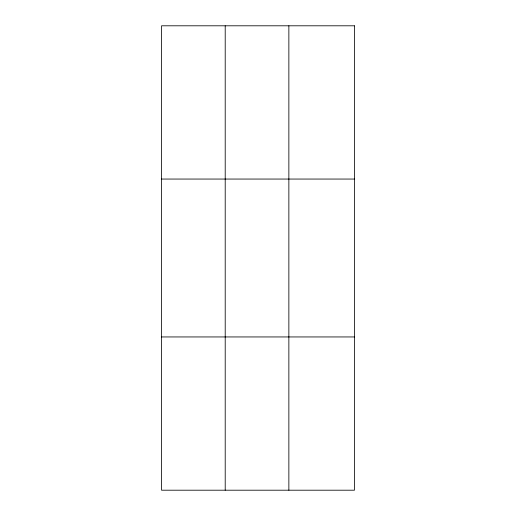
<?xml version="1.0" encoding="UTF-8"?>
<svg xmlns="http://www.w3.org/2000/svg" width="516" height="516" viewBox="0 0 516 516"><rect width="100%" height="100%" fill="white"/><g stroke="black" fill="none" stroke-linecap="round" stroke-linejoin="round"><path stroke-width="0.77" d="M225.208 490.2L225.208 25.8M288.863 490.2L288.863 25.8M161.56 179.052L354.44 179.052M161.56 336.948L354.44 336.948M354.44 25.8L354.44 490.2L161.56 490.2L161.56 25.8L354.44 25.8"/></g></svg>
